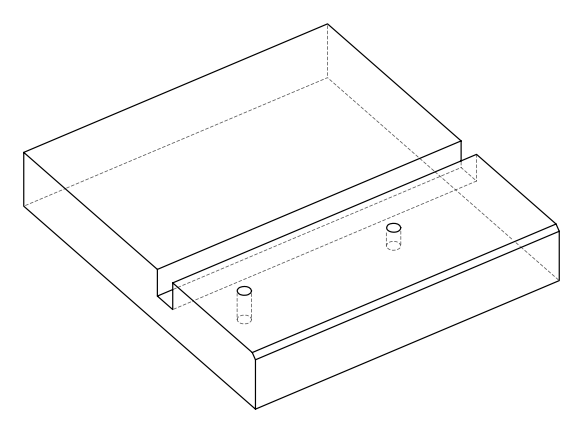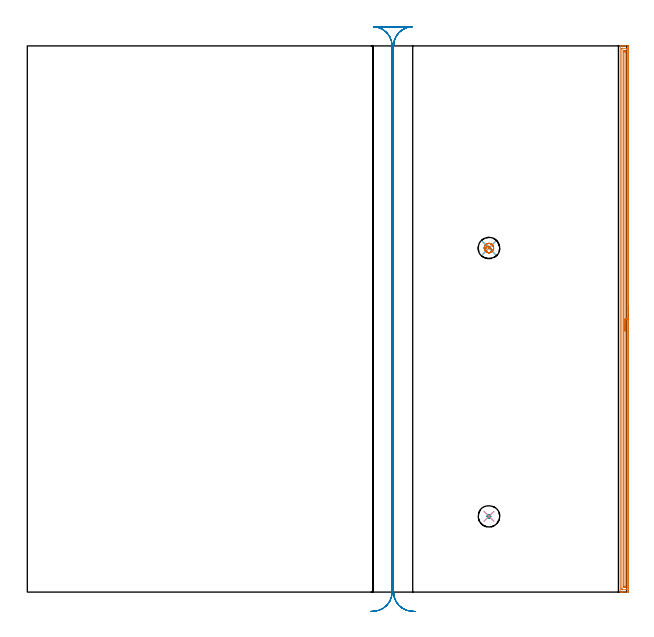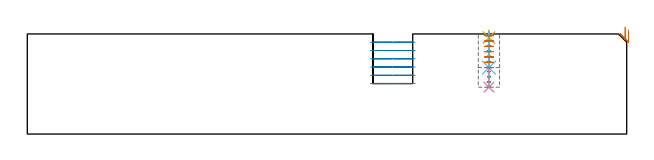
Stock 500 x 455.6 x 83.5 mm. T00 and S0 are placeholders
(PLAN: 7 operations, 6 tool changes, 25.9 min)
(1 AREA_MILL | FG_CHAMFER_SURFACE | UGT0205_001 | 11.12 min | 10845 mm3)
(2 MILL_RECTANGULAR_SLOT | SLOT_RECTANGULAR | UGT0201_004 | Follow Part, ap 8, ae 75% | 12.66 min | 626352 mm3)
(3 MILL_BLIND_HOLE_FROM_SOLID_MATERIAL | STEP1POCKET | UGT0201_133 | Spiral | 0.59 min | 10915 mm3)
(4 BORE_BLIND_HOLE | STEP1POCKET | UGT0332_075 | 0.19 min | 0 mm3)
(5 SPOT_DRILL | STEP1POCKET_1 | NXT0321_9005460120000 | 0.05 min | 181 mm3)
(6 DRILL_BLIND_HOLE_INTO_CENTER | STEP1POCKET_1 | NXT0301_128 | 0.12 min | 2895 mm3)
(7 MILL_ROUGH_BLIND_HOLE_CONTOUR | STEP1POCKET_1 | NXT0201_010 | Spiral | 1.18 min | 3906 mm3)
(TOOL UGT0205_001 | Chamfer Mill 20 x 3 x 45 deg. | D20 FL50 Z2)
(TOOL UGT0201_004 | End Mill 32 mm | D32 FL53 Z6)
(TOOL UGT0201_133 | Carbide End Mill 15.0 | D15 FL30 Z4)
(TOOL UGT0332_075 | 17.75 mm Rough Boring Bar | D17.75)
(TOOL NXT0321_9005460120000 | NC Spot Drill, 142deg, 12mm, Carbide, Uncoated | D12 PA142 FL30 Z2)
(TOOL NXT0301_128 | Carbide Drill 12mm [861.1-1200-036A1-GP GC34] | D12 PA150 FL37.4 Z2)
(TOOL NXT0201_010 | ENDMILL 10mm [2P460-1000-NA 1630] | D10 FL30 Z6)
(OP 1 AREA_MILL)
G17 G21 G94 G90
T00 M6
G54
G17 G0 G90 X501.5 Y237.8 S1061 M3
G43 Z93.5 H0
Z86.6
G94 G1 Y237.762 Z85.728 F250.
Y237.648 Z84.864
Y237.459 Z84.012
Y237.197 Z83.18
Y236.863 Z82.374
Y236.46 Z81.6
Y235.992 Z80.864
Y235.46 Z80.172
Y234.871 Z79.529
Y234.228 Z78.94
Y233.536 Z78.409
Y232.8 Z77.94
Y232.026 Z77.537
Y231.22 Z77.203
Y230.388 Z76.941
Y229.537 Z76.752
Y228.672 Z76.638
Y227.8 Z76.6
Y0.632
X501.497 Y0.245 Z76.601
X501.493 Y0.01 Z76.605
X501.118 Y0. Z76.979
X497.612 Z80.483
X496.221 Z81.875
X495.859 Z82.236
X494.916 Z83.183
X494.757 Y0.002 Z83.336
X494.602 Y0.01 Z83.489
X494.6 Y0.185 Z83.5
Y455.415
X494.603 Y455.59 Z83.488
X494.757 Y455.598 Z83.336
X494.916 Y455.6 Z83.184
X495.134 Z82.966
X495.859 Z82.236
X497.098 Z80.999
X498.488 Z79.607
X499.108 Z78.988
X500.861 Z77.236
X501.118 Y455.597 Z76.979
X501.492 Y455.59 Z76.605
X501.497 Y455.355 Z76.601
X501.5 Y454.968 Z76.6
Y454.578
Y227.8
X500.086 Z78.014
X500.085 Y2.58 Z78.015
X500.079 Y2.016 Z78.021
X500.024 Y2.01 Z78.076
X499.915 Y2.005 Z78.185
X499.777 Y2.001 Z78.323
X496.27 Z81.83
X496.081 Y2.007 Z82.019
X496.046 Y2.01 Z82.054
X496.021 Y2.018 Z82.079
X496.02 Y2.061 Z82.08
X496.016 Y2.261 Z82.084
X496.015 Y2.421 Z82.085
X496.014 Y3.157 Z82.086
X496.015 Y453.02 Z82.085
X496.021 Y453.584 Z82.079
X496.076 Y453.59 Z82.024
X496.185 Y453.595 Z81.915
X496.324 Y453.599 Z81.776
X499.83 Z78.27
X500.019 Y453.594 Z78.081
X500.054 Y453.59 Z78.046
X500.079 Y453.583 Z78.021
X500.08 Y453.539 Z78.02
X500.084 Y453.339 Z78.016
X500.085 Y453.179 Z78.015
X500.086 Y452.443 Z78.014
Y227.8
X498.672 Z79.428
X498.671 Y4.917 Z79.429
X498.668 Y4.21 Z79.432
X498.665 Y4.029 Z79.435
X498.662 Y4.01 Z79.438
X498.642 Y4.007 Z79.458
X498.591 Y4.003 Z79.509
X498.488 Y4.001 Z79.612
X497.814 Y4.004 Z80.286
X497.612 Y4.01 Z80.488
X497.435 Y4.032 Z80.665
X497.432 Y4.21 Z80.668
X497.43 Y4.395 Z80.67
X497.429 Y5.104 Z80.671
X497.428 Y5.291 Z80.672
X497.429 Y450.683 Z80.671
X497.432 Y451.39 Z80.668
X497.435 Y451.571 Z80.665
X497.438 Y451.59 Z80.662
X497.458 Y451.593 Z80.642
X497.509 Y451.597 Z80.591
X497.612 Y451.599 Z80.488
X498.286 Y451.596 Z79.814
X498.488 Y451.59 Z79.612
X498.665 Y451.568 Z79.435
X498.668 Y451.39 Z79.432
X498.67 Y451.205 Z79.43
X498.671 Y450.496 Z79.429
Y450.309
X498.672 Y227.8 Z79.428
Y226.928 Z79.467
Y226.064 Z79.58
Y225.212 Z79.769
Y224.38 Z80.032
Y223.574 Z80.365
Y222.8 Z80.768
Y222.064 Z81.237
Y221.372 Z81.768
Y220.729 Z82.357
Y220.14 Z83.001
Y219.609 Z83.693
Y219.14 Z84.428
Y218.737 Z85.202
Y218.403 Z86.008
Y218.141 Z86.84
Y217.952 Z87.692
Y217.838 Z88.557
Y217.8 Z89.428
G0 Z93.5
M5
M2
(OP 2 MILL_RECTANGULAR_SLOT)
G17 G21 G94 G90
T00 M6
G54
G17 G0 G90 X323.515 Y-16.154 S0 M3
G43 Z93.5 H0
Z76.6
G94 G1 X320.521 Y-15.97 F250.
G2 X305.5 Y0. R16. F500.
G1 Y455.6
G2 X320.934 Y471.59 R16.
G1 X288.866
G2 X304.3 Y455.6 R16.
G1 Y0.
G2 X289.279 Y-15.97 R16.
G1 X286.285 Y-16.154 F250.
G0 X323.515 Z69.7
G1 X320.521 Y-15.97
G2 X305.5 Y0. R16. F500.
G1 Y455.6
G2 X320.934 Y471.59 R16.
G1 Y471.6
X288.866
Y471.59
G2 X304.3 Y455.6 R16.
G1 Y0.
G2 X289.279 Y-15.97 R16.
G1 X286.285 Y-16.154 F250.
G0 X323.515 Z62.8
G1 X320.521 Y-15.97
G2 X305.5 Y0. R16. F500.
G1 Y455.6
G2 X320.934 Y471.59 R16.
G1 Y471.6
X288.866
Y471.59
G2 X304.3 Y455.6 R16.
G1 Y0.
G2 X289.279 Y-15.97 R16.
G1 X286.285 Y-16.154 F250.
G0 X323.515 Z55.9
G1 X320.521 Y-15.97
G2 X305.5 Y0. R16. F500.
G1 Y455.6
G2 X320.934 Y471.59 R16.
G1 Y471.6
X288.866
Y471.59
G2 X304.3 Y455.6 R16.
G1 Y0.
G2 X289.279 Y-15.97 R16.
G1 X286.285 Y-16.154 F250.
G0 X323.515 Z49.
G1 X320.521 Y-15.97
G2 X305.5 Y0. R16. F500.
G1 Y455.6
G2 X320.934 Y471.59 R16.
G1 Y471.6
X288.866
Y471.59
G2 X304.3 Y455.6 R16.
G1 Y0.
G2 X289.279 Y-15.97 R16.
G1 X286.285 Y-16.154 F250.
G0 X323.515 Z42.1
G1 X320.521 Y-15.97
G2 X305.5 Y0. R16. F500.
G1 Y455.6
G2 X320.934 Y471.59 R16.
G1 Y471.6
X288.866
Y471.59
G2 X304.3 Y455.6 R16.
G1 Y0.
G2 X289.279 Y-15.97 R16.
G1 X286.285 Y-16.154 F250.
G0 Z93.5
M5
M2
(OP 3 MILL_BLIND_HOLE_FROM_SOLID_MATERIAL)
G17 G21 G94 G90
T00 M6
G54
G17 G0 G90 X385.1 Y63.2 S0 M3
G43 Z93.5 H0
Z82.191
G94 G3 X385.8 Y63.9 R0.7 F250.
X385.1 Y64.6 R0.7
X383.7 Y63.2 R1.4
X385.1 Y64.6 R-1.4
X384.4 Y63.9 R0.7
X385.1 Y63.2 R0.7
G0 Z77.882
G3 X385.8 Y63.9 R0.7
X385.1 Y64.6 R0.7
X383.7 Y63.2 R1.4
X385.1 Y64.6 R-1.4
X384.4 Y63.9 R0.7
X385.1 Y63.2 R0.7
G0 Z73.573
G3 X385.8 Y63.9 R0.7
X385.1 Y64.6 R0.7
X383.7 Y63.2 R1.4
X385.1 Y64.6 R-1.4
X384.4 Y63.9 R0.7
X385.1 Y63.2 R0.7
G0 Z69.264
G3 X385.8 Y63.9 R0.7
X385.1 Y64.6 R0.7
X383.7 Y63.2 R1.4
X385.1 Y64.6 R-1.4
X384.4 Y63.9 R0.7
X385.1 Y63.2 R0.7
G0 Z64.955
G3 X385.8 Y63.9 R0.7
X385.1 Y64.6 R0.7
X383.7 Y63.2 R1.4
X385.1 Y64.6 R-1.4
X384.4 Y63.9 R0.7
X385.1 Y63.2 R0.7
G0 Z60.645
G3 X385.8 Y63.9 R0.7
X385.1 Y64.6 R0.7
X383.7 Y63.2 R1.4
X385.1 Y64.6 R-1.4
X384.4 Y63.9 R0.7
X385.1 Y63.2 R0.7
G0 Z56.336
G3 X385.8 Y63.9 R0.7
X385.1 Y64.6 R0.7
X383.7 Y63.2 R1.4
X385.1 Y64.6 R-1.4
X384.4 Y63.9 R0.7
X385.1 Y63.2 R0.7
G0 Z52.027
G3 X385.8 Y63.9 R0.7
X385.1 Y64.6 R0.7
X383.7 Y63.2 R1.4
X385.1 Y64.6 R-1.4
X384.4 Y63.9 R0.7
X385.1 Y63.2 R0.7
G0 Z47.718
G3 X385.8 Y63.9 R0.7
X385.1 Y64.6 R0.7
X383.7 Y63.2 R1.4
X385.1 Y64.6 R-1.4
X384.4 Y63.9 R0.7
X385.1 Y63.2 R0.7
G0 Z43.409
G3 X385.8 Y63.9 R0.7
X385.1 Y64.6 R0.7
X383.7 Y63.2 R1.4
X385.1 Y64.6 R-1.4
X384.4 Y63.9 R0.7
X385.1 Y63.2 R0.7
G0 Z39.1
G3 X385.8 Y63.9 R0.7
X385.1 Y64.6 R0.7
X383.7 Y63.2 R1.4
X385.1 Y64.6 R-1.4
X384.4 Y63.9 R0.7
X385.1 Y63.2 R0.7
G0 Z93.5
M5
M2
(OP 4 BORE_BLIND_HOLE)
G17 G21 G94 G90
T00 M6
G54
G17 G0 G90 X385.1 Y63.2 S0 M3
G43 Z93.5 H0
G94 G85 G98 Z39.1 F250. R85.5
G80
M5
M2
(OP 5 SPOT_DRILL)
G17 G21 G94 G90
T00 M6
G54
G17 G0 G90 X385.1 Y287. S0 M3
G43 Z93.5 H0
G94 G81 G98 Z80.5 F250. R86.5
G80
M5
M2
(OP 6 DRILL_BLIND_HOLE_INTO_CENTER)
G17 G21 G94 G90
T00 M6
G54
G17 G0 G90 X385.1 Y287. S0 M3
G43 Z93.5 H1
G94 G81 G98 Z55.4 F250. R85.5
G80
M5
M2
(OP 7 MILL_ROUGH_BLIND_HOLE_CONTOUR)
G17 G21 G94 G90
T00 M6
G54
G17 G0 G90 X385.1 Y287. S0 M3
G43 Z93.5 H1
Z82.057
G94 G3 X385.48 Y288.055 R0.596 F250.
X383.598 Y288.243 R1.696
X382.459 Y284.941 R2.571
X385.831 Y283.169 R3.058
X388.931 Y287.731 R3.9
X385.831 Y283.169 R-3.9
X387.381 Y285.45 R1.95
X385.1 Y287. R1.95
G0 Z77.614
G3 X385.48 Y288.055 R0.596
X383.598 Y288.243 R1.696
X382.459 Y284.941 R2.571
X385.831 Y283.169 R3.058
X388.931 Y287.731 R3.9
X385.831 Y283.169 R-3.9
X387.381 Y285.45 R1.95
X385.1 Y287. R1.95
G0 Z73.171
G3 X385.48 Y288.055 R0.596
X383.598 Y288.243 R1.696
X382.459 Y284.941 R2.571
X385.831 Y283.169 R3.058
X388.931 Y287.731 R3.9
X385.831 Y283.169 R-3.9
X387.381 Y285.45 R1.95
X385.1 Y287. R1.95
G0 Z68.729
G3 X385.48 Y288.055 R0.596
X383.598 Y288.243 R1.696
X382.459 Y284.941 R2.571
X385.831 Y283.169 R3.058
X388.931 Y287.731 R3.9
X385.831 Y283.169 R-3.9
X387.381 Y285.45 R1.95
X385.1 Y287. R1.95
G0 Z64.286
G3 X385.48 Y288.055 R0.596
X383.598 Y288.243 R1.696
X382.459 Y284.941 R2.571
X385.831 Y283.169 R3.058
X388.931 Y287.731 R3.9
X385.831 Y283.169 R-3.9
X387.381 Y285.45 R1.95
X385.1 Y287. R1.95
G0 Z59.843
G3 X385.48 Y288.055 R0.596
X383.598 Y288.243 R1.696
X382.459 Y284.941 R2.571
X385.831 Y283.169 R3.058
X388.931 Y287.731 R3.9
X385.831 Y283.169 R-3.9
X387.381 Y285.45 R1.95
X385.1 Y287. R1.95
G0 Z55.4
G3 X385.48 Y288.055 R0.596
X383.598 Y288.243 R1.696
X382.459 Y284.941 R2.571
X385.831 Y283.169 R3.058
X388.931 Y287.731 R3.9
X385.831 Y283.169 R-3.9
X387.381 Y285.45 R1.95
X385.1 Y287. R1.95
G0 Z93.5
M5
M2
